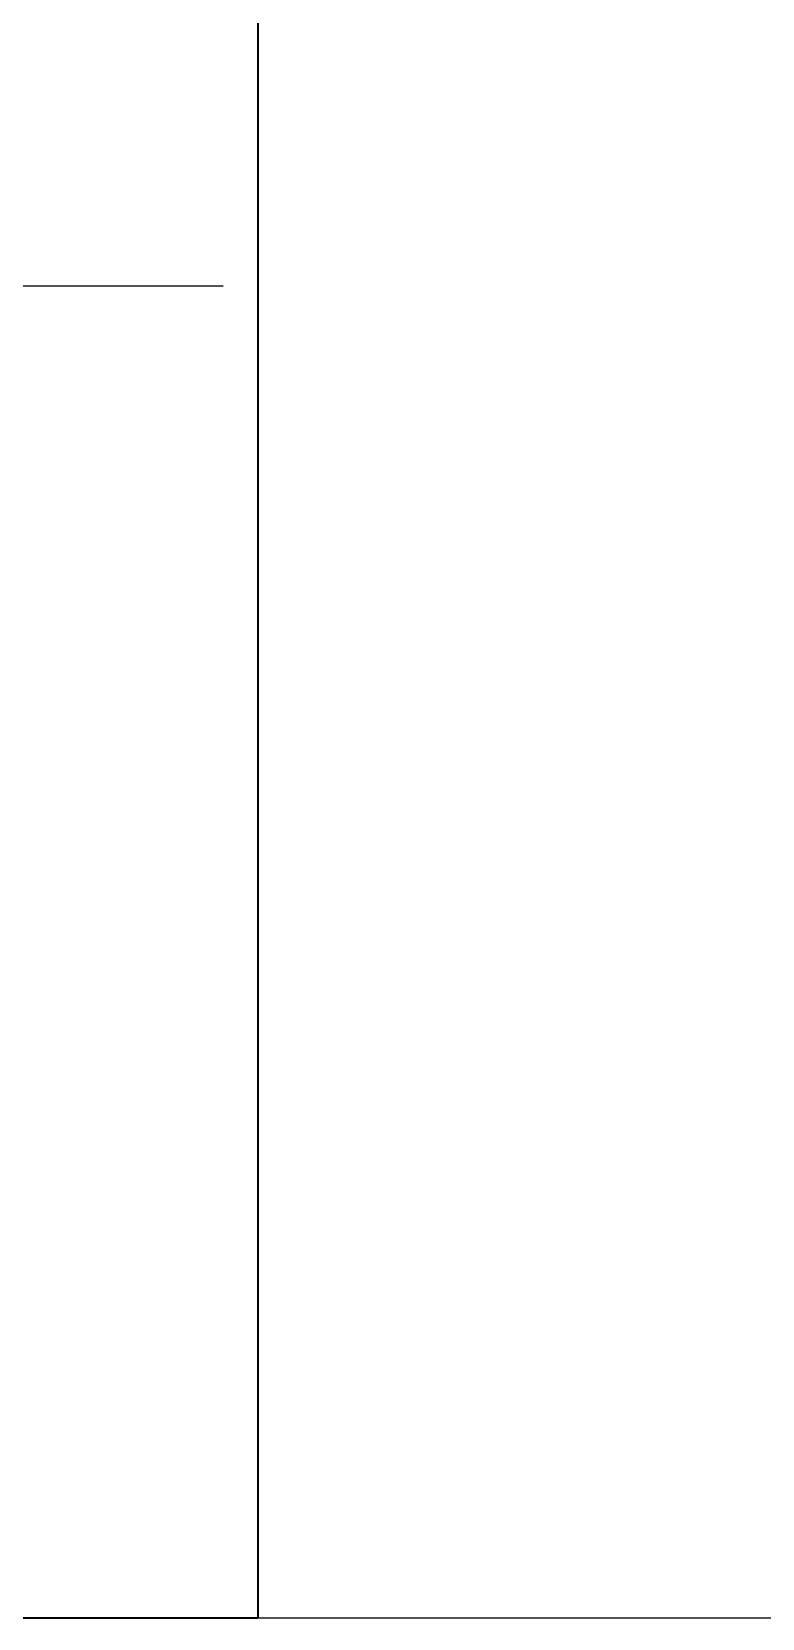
# Model space of a CAD drawing. Header units: inches. Extents: x 3955 to 4125, y 4886 to 4983.
# Drawn here: x 4085.301 to 4087.431, y 4955.818 to 4960.446 of the extents above; entities that cross this region are included whole.
import ezdxf

# ---------------------------------------------------------------- set-up
doc = ezdxf.new("R2010")
doc.units = ezdxf.units.IN
doc.header["$MEASUREMENT"] = 0
doc.layers.get('0').update_dxf_attribs({"lineweight": 35})
doc.layers.add('E-GN-TXT', color=2, linetype='Continuous')
doc.layers.add('ELEC', color=4, linetype='Continuous')

msp = doc.modelspace()

# ---------------------------------------------------------------- linework, layer by layer
at = {"color": 4}
for p, q in [((4085.9599, 4963.287), (4085.9599, 4955.8183)), ((4085.9599, 4955.8183), (4077.5639, 4955.8183))]:
    msp.add_line(p, q, dxfattribs=at)
at = {"layer": 'E-GN-TXT', "color": 10}
msp.add_line((4084.609, 4959.7049), (4085.859, 4959.7049), dxfattribs=at)
at = {"layer": 'ELEC', "ltscale": 0.02}
for p, q in [((4085.9599, 4955.8183), (4085.9599, 4963.287)), ((4094.0497, 4955.8183), (4085.9599, 4955.8183))]:
    msp.add_line(p, q, dxfattribs=at)

doc.saveas('drawing.dxf')
